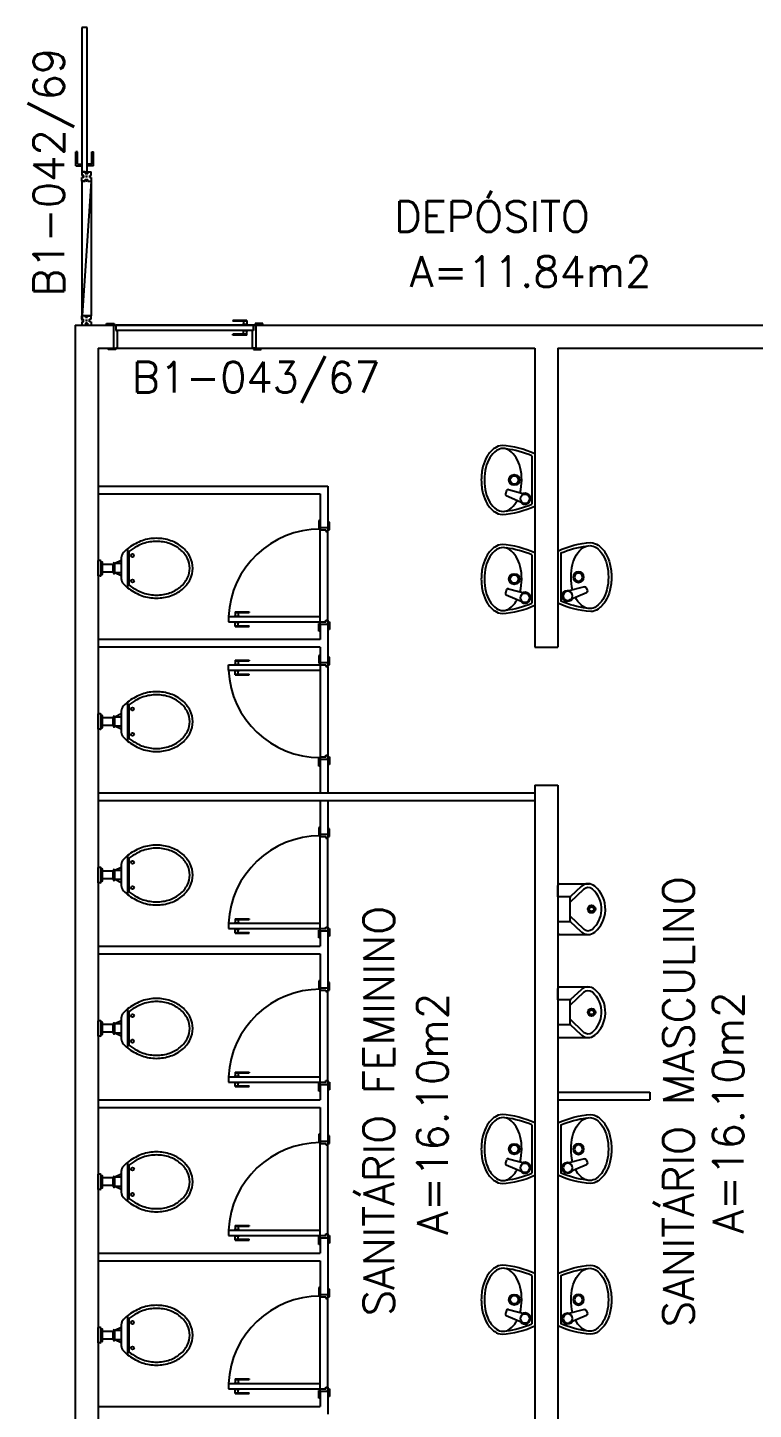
# Model space of a CAD drawing. Extents: x -31 to 207, y 425 to 518.
# Drawn here: x 23.9 to 28.64, y 499.26 to 508.27 of the extents above; entities that cross this region are included whole.
import ezdxf
from ezdxf.enums import TextEntityAlignment as Align

# ---------------------------------------------------------------- set-up
doc = ezdxf.new("R2010")
doc.units = 0
doc.header["$LTSCALE"] = 0.01
doc.header["$MEASUREMENT"] = 0
doc.layers.get('0').update_dxf_attribs({"linetype": 'CONTINUOUS'})
for name, color, linetype in [('ALV', 2, 'CONTINUOUS'), ('AREA', 2, 'CONTINUOUS'), ('DIV', 2, 'CONTINUOUS'), ('PEÇAS', 1, 'CONTINUOUS'), ('PORTA', 2, 'CONTINUOUS'), ('SOLEIRA', 1, 'CONTINUOUS'), ('TEXTO', 2, 'CONTINUOUS'), ('TEXTO-ENDEREÇO', 2, 'CONTINUOUS')]:
    doc.layers.add(name, color=color, linetype=linetype)
doc.styles.add('UNB-100', font='simplex.shx', dxfattribs={"height": 0.2})
doc.styles.add('UNB-100-1', font='simplex.shx', dxfattribs={"height": 0.2})

# ---------------------------------------------------------------- blocks, each defined once
blk = doc.blocks.new('MICTR-P')
for p, q in [((0, 0.08), (0, 0.155)), ((0.01, 0.165), (0.2051, 0.165)), ((0.1681, 0.1288), (0.08, 0.0456)), ((0.151, 0.147), (0.0831, 0.083)), ((0, 0.08), (0, -0.08)), ((0.081, 0.08), (0, 0.08)), ((0.08, -0.0757), (0.08, 0.0757)), ((0, -0.08), (0, -0.155)), ((0, -0.08), (0.081, -0.08)), ((0.1681, -0.1288), (0.08, -0.0456)), ((0.151, -0.147), (0.0831, -0.083)), ((0.01, -0.165), (0.2051, -0.165))]:
    blk.add_line(p, q)
for radius in [0.025, 0.015]:
    blk.add_circle((0.22, 0), radius)
for centre, radius, start, end in [((0.01, 0.155), 0.01, 90, 180), ((0.1973, 0.0979), 0.0675, 49.53195, 133.36342), ((0.1973, 0.0979), 0.0425, 49.53195, 133.36342), ((0.1137, 0), 0.1713, 357.40045, 49.53195), ((0.1137, 0), 0.1963, 358.27925, 49.53195), ((0.09, 0.0757), 0.01, 133.36342, 180), ((0.09, -0.0757), 0.01, 180, 226.63658), ((0.1137, 0), 0.1713, 310.46805, 357.35095), ((0.1137, 0), 0.1963, 310.46805, 357.70121), ((0.01, -0.155), 0.01, 180, 270), ((0.1973, -0.0979), 0.0675, 226.63658, 310.46805), ((0.1973, -0.0979), 0.0425, 226.63658, 310.46805)]:
    blk.add_arc(centre, radius, start, end)
blk = doc.blocks.new('VDC-P')
for p, q in [((-0.1266, 0.1921), (0.1266, 0.1921)), ((-0.1089, 0.2021), (0.1089, 0.2021)), ((-0.0678, 0.1521), (0.0678, 0.1521)), ((-0.05, 0.1521), (-0.03, 0.1097)), ((-0.03, 0.1521), (-0.03, 0.1097)), ((0.03, 0.1097), (-0.03, 0.1097)), ((0.03, 0.0997), (-0.03, 0.0997)), ((-0.025, 0.0997), (-0.025, 0.03)), ((0.025, 0.0997), (0.025, 0.03)), ((0.03, 0.1521), (0.03, 0.1097)), ((0.05, 0.1521), (0.03, 0.1097)), ((-0.05, 0.015), (-0.05, 0)), ((-0.05, 0), (0.05, 0)), ((0.045, 0.02), (-0.045, 0.02)), ((-0.04, 0.025), (-0.04, 0.02)), ((0.035, 0.03), (-0.035, 0.03)), ((0.04, 0.025), (0.04, 0.02)), ((0.05, 0.015), (0.05, 0))]:
    blk.add_line(p, q)
for points in [[(0.1596, 0.2442, 0.050424), (0.1796, 0.2882, 0.082137), (0.195, 0.3811, 0.082137), (0.1796, 0.4739, 0.090148), (0.1379, 0.549, 0.104406), (0.0726, 0.6013, 0.117345), (0, 0.6186, 0.117345), (-0.0726, 0.6013, 0.104406), (-0.1379, 0.549, 0.090148), (-0.1796, 0.4739, 0.082137), (-0.195, 0.3811, 0.082137)], [(0.1423, 0.2543, 0.050424), (0.1607, 0.2946, 0.082137), (0.175, 0.3811, 0.082137), (0.1607, 0.4675, 0.090148), (0.1224, 0.5363, 0.104406), (0.0636, 0.5834, 0.117345), (0, 0.5986, 0.117345), (-0.0636, 0.5834, 0.104406), (-0.1224, 0.5363, 0.090148), (-0.1607, 0.4675, 0.082137), (-0.175, 0.3811, 0.082137)], [(-0.195, 0.3811, 0.082137), (-0.1796, 0.2882, 0.050424), (-0.1596, 0.2442, 0.104406)], [(-0.175, 0.3811, 0.082137), (-0.1607, 0.2946, 0.050424), (-0.1423, 0.2543, 0.050424)]]:
    blk.add_lwpolyline(points, format="xyb")
for centre in [(-0.083, 0.2256), (0.083, 0.2256)]:
    blk.add_circle(centre, 0.0101)
for centre, radius, start, end in [((0.0804, 0.3597), 0.2663, 205.68633, 226.75578), ((0.0804, 0.3597), 0.2463, 205.68633, 219.7706), ((-0.0804, 0.3597), 0.2663, 313.24422, 334.31367), ((-0.0804, 0.3597), 0.2463, 320.2294, 334.31367), ((-0.0678, 0.2021), 0.05, 226.75578, 270), ((-0.03, 0.1047), 0.005, 90, 270), ((0.03, 0.1047), 0.005, 270, 90), ((0.0678, 0.2021), 0.05, 270, 313.24422), ((-0.045, 0.015), 0.005, 90, 180), ((-0.035, 0.025), 0.005, 90, 180), ((0.035, 0.025), 0.005, 0, 90), ((0.045, 0.015), 0.005, 360, 90)]:
    blk.add_arc(centre, radius, start, end)
blk = doc.blocks.new('LAVAT-P')
for p, q in [((-0.17, 0), (0.17, 0)), ((-0.1571, -0.02), (0.1571, -0.02)), ((0.0629, -0.1731), (0.0941, -0.0547)), ((0.102, -0.1867), (0.1508, -0.0744)), ((0.0693, -0.1851), (0.0895, -0.1921))]:
    blk.add_line(p, q)
for points in [[(0.0832, -0.0962, 0.121735), (-0.0823, -0.096, 0.073747), (-0.1451, -0.1217, 0.106861), (-0.1918, -0.165, 0.153587), (-0.2052, -0.2078, 0.153587)], [(-0.2052, -0.2078, 0.153587), (-0.1918, -0.2505, 0.106861), (-0.1451, -0.2938, 0.073747), (-0.0823, -0.3195, 0.060305), (0, -0.3295, 0.060305), (0.0823, -0.3195, 0.073747), (0.1451, -0.2938, 0.106861), (0.1918, -0.2505, 0.153587), (0.2052, -0.2078, 0.153587), (0.1918, -0.165, 0.106861), (0.1451, -0.1217, 0.014792), (0.1331, -0.1151, 0.039243)], [(-0.225, -0.2142, 0.136108), (-0.2082, -0.262, 0.106861), (-0.1553, -0.311, 0.073747), (-0.087, -0.3389, 0.060305), (0, -0.3495, 0.060305), (0.087, -0.3389, 0.073747), (0.1553, -0.311, 0.106861), (0.2082, -0.262, 0.136108), (0.225, -0.2142, 0.062982)]]:
    blk.add_lwpolyline(points, format="xyb")
for centre, radius in [((0.1225, -0.0645), 0.03), ((0, -0.1346), 0.0347), ((0, -0.1346), 0.0265)]:
    blk.add_circle(centre, radius)
for centre, radius, start, end in [((0.3757, -0.2542), 0.602, 155.02007, 176.19023), ((-0.3757, -0.2542), 0.602, 3.80977, 24.97993), ((0.3757, -0.2542), 0.582, 156.26859, 173.45785), ((0.1225, -0.0645), 0.0361, 302.46891, 199.25178), ((-0.3757, -0.2542), 0.582, 6.54215, 23.73141), ((0.0725, -0.1757), 0.01, 165.2139, 250.86035), ((0.0928, -0.1827), 0.01, 250.86035, 336.50679)]:
    blk.add_arc(centre, radius, start, end)
blk = doc.blocks.new('A$C05182219')
at = {"layer": 'DIV'}
for p, q in [((0, 0.038), (0, 0.06)), ((0.024, 0.06), (0, 0.06)), ((0, 0.038), (0.01, 0.038)), ((0, 0.022), (0, 0)), ((0, 0.022), (0.01, 0.022)), ((0, 0), (0.024, 0)), ((0.01, 0.022), (0.01, 0.038)), ((0.024, 0.0505), (0.024, 0.06)), ((0.024, 0.0505), (0.024, 0.06)), ((0.024, 0.0505), (0.036, 0.0505)), ((0.036, 0.0505), (0.024, 0.0505)), ((0.036, 0.0115), (0.024, 0.0115)), ((0.024, 0.0115), (0.024, 0)), ((0.0249, 0.03), (0.0351, 0.03)), ((0.0351, 0.03), (0.0249, 0.03)), ((0.03, 0.0249), (0.03, 0.0351)), ((0.03, 0.0351), (0.03, 0.0249)), ((0.03, 0.0249), (0.03, 0.0351)), ((0.036, 0.0505), (0.036, 0.06)), ((0.036, 0.0505), (0.036, 0.06)), ((0.036, 0.06), (0.06, 0.06)), ((0.036, 0.0115), (0.036, 0)), ((0.06, 0), (0.036, 0)), ((0.05, 0.022), (0.05, 0.038)), ((0.06, 0.038), (0.05, 0.038)), ((0.06, 0.022), (0.05, 0.022)), ((0.06, 0.038), (0.06, 0.06)), ((0.06, 0.022), (0.06, 0))]:
    blk.add_line(p, q, dxfattribs=at)

msp = doc.modelspace()

# ---------------------------------------------------------------- linework, layer by layer
at = {"layer": 'ALV'}
for p, q in [((24.2119, 506.3284), (24.2119, 498.2784)), ((24.2119, 506.3284), (24.4619, 506.3284)), ((24.4619, 506.3284), (24.4619, 506.1784)), ((25.3919, 506.3284), (30.3619, 506.3284)), ((25.3919, 506.3284), (25.3919, 506.1784)), ((24.3619, 506.1784), (24.3619, 498.4284)), ((24.3619, 506.1784), (24.4619, 506.1784)), ((25.3919, 506.1784), (27.2119, 506.1784)), ((27.2119, 506.1784), (27.2119, 504.2284)), ((27.3619, 506.1784), (30.2119, 506.1784)), ((27.3619, 506.1784), (27.3619, 504.2284)), ((27.2119, 504.2284), (27.3619, 504.2284)), ((27.2119, 503.3284), (27.2119, 498.4284)), ((27.2119, 503.3284), (27.3619, 503.3284)), ((27.3619, 503.3284), (27.3619, 498.4284))]:
    msp.add_line(p, q, dxfattribs=at)
at = {"layer": 'DIV'}
for p, q in [((24.2569, 508.2672), (24.2569, 508.1387)), ((24.2919, 508.2672), (24.2569, 508.2672)), ((24.2569, 508.2672), (24.2569, 508.1244)), ((24.2569, 508.2672), (24.2569, 507.3272)), ((24.2919, 507.3272), (24.2919, 508.2672)), ((24.2169, 507.3672), (24.2169, 507.4572)), ((24.2269, 507.4572), (24.217, 507.4572)), ((24.2269, 507.3772), (24.2269, 507.4572)), ((24.3215, 507.3772), (24.3215, 507.4572)), ((24.3215, 507.4572), (24.3314, 507.4572)), ((24.3315, 507.3672), (24.3315, 507.4572)), ((24.2169, 507.3672), (24.2569, 507.3672)), ((24.2269, 507.3772), (24.2569, 507.3772)), ((24.2569, 507.3272), (24.2919, 507.3272)), ((24.3215, 507.3772), (24.2915, 507.3772)), ((24.3315, 507.3672), (24.2915, 507.3672)), ((24.2569, 507.2672), (24.2779, 507.2672)), ((24.3169, 507.2672), (24.2569, 506.3584)), ((24.2569, 507.2672), (24.2569, 506.3884)), ((24.2779, 507.2672), (24.2599, 507.2672)), ((24.2809, 507.2767), (24.2809, 507.2672)), ((24.2809, 507.2767), (24.2929, 507.2767)), ((24.2818, 507.2972), (24.292, 507.2972)), ((24.2919, 507.2672), (24.2819, 507.2672)), ((24.2869, 507.3023), (24.2869, 507.2921)), ((24.2929, 507.2767), (24.2929, 507.2672)), ((24.2959, 507.2672), (24.3139, 507.2672)), ((24.3169, 507.2672), (24.3169, 506.3884)), ((24.3169, 506.3884), (24.2569, 506.3884)), ((24.2569, 506.3664), (24.2569, 506.3884)), ((24.2809, 506.3884), (24.2569, 506.3884)), ((24.2569, 506.3664), (24.2669, 506.3664)), ((24.2569, 506.3504), (24.2669, 506.3504)), ((24.2569, 506.3504), (24.2569, 506.3284)), ((24.2669, 506.3504), (24.2669, 506.3664)), ((24.2809, 506.3789), (24.2809, 506.3884)), ((24.2809, 506.3789), (24.2809, 506.3884)), ((24.2809, 506.3789), (24.2929, 506.3789)), ((24.2929, 506.3789), (24.2809, 506.3789)), ((24.2929, 506.3399), (24.2809, 506.3399)), ((24.2809, 506.3399), (24.2809, 506.3284)), ((24.2818, 506.3584), (24.292, 506.3584)), ((24.292, 506.3584), (24.2818, 506.3584)), ((24.2919, 506.3884), (24.2819, 506.3884)), ((24.2869, 506.3533), (24.2869, 506.3635)), ((24.2869, 506.3635), (24.2869, 506.3533)), ((24.2869, 506.3533), (24.2869, 506.3635)), ((24.2929, 506.3789), (24.2929, 506.3884)), ((24.2929, 506.3789), (24.2929, 506.3884)), ((24.2929, 506.3884), (24.3169, 506.3884)), ((24.2929, 506.3399), (24.2929, 506.3284)), ((24.3069, 506.3504), (24.3069, 506.3664)), ((24.3169, 506.3664), (24.3069, 506.3664)), ((24.3169, 506.3504), (24.3069, 506.3504)), ((24.3169, 506.3664), (24.3169, 506.3884)), ((24.3169, 506.3504), (24.3169, 506.3284)), ((24.3619, 505.2784), (25.8619, 505.2784)), ((25.8619, 505.2784), (25.8619, 505.0084)), ((24.3619, 505.2284), (25.8119, 505.2284)), ((25.8119, 505.2284), (25.8119, 505.0084)), ((25.8119, 505.0084), (25.8619, 505.0084)), ((25.8119, 504.3784), (25.8619, 504.3784)), ((25.8119, 504.3784), (25.8119, 504.2784)), ((25.8619, 504.3784), (25.8619, 504.1284)), ((25.8119, 504.2784), (24.3619, 504.2784)), ((25.8119, 504.2284), (24.3619, 504.2284)), ((25.8119, 504.2284), (25.8119, 504.1284)), ((25.8119, 504.1284), (25.8619, 504.1284)), ((25.8119, 503.4984), (25.8619, 503.4984)), ((25.8119, 503.4984), (25.8119, 503.2784)), ((25.8619, 503.4984), (25.8619, 503.2784)), ((24.3619, 503.2784), (27.2119, 503.2784)), ((24.3619, 503.2284), (27.2119, 503.2284)), ((25.8119, 503.2284), (25.8119, 503.0084)), ((25.8619, 503.2284), (25.8619, 503.0084)), ((25.8119, 503.0084), (25.8619, 503.0084)), ((25.8119, 502.3784), (25.8119, 502.2784)), ((25.8119, 502.3784), (25.8619, 502.3784)), ((25.8619, 502.3784), (25.8619, 502.0084)), ((24.3619, 502.2784), (25.8119, 502.2784)), ((24.3619, 502.2284), (25.8119, 502.2284)), ((25.8119, 502.2284), (25.8119, 502.0084)), ((25.8119, 502.0084), (25.8619, 502.0084)), ((25.8119, 501.3784), (25.8619, 501.3784)), ((25.8119, 501.3784), (25.8119, 501.2784)), ((25.8619, 501.3784), (25.8619, 501.0084)), ((24.3619, 501.2784), (25.8119, 501.2784)), ((27.3619, 501.3284), (27.9619, 501.3284)), ((27.3619, 501.2784), (27.9619, 501.2784)), ((27.9619, 501.3284), (27.9619, 501.2784)), ((24.3619, 501.2284), (25.8119, 501.2284)), ((25.8119, 501.2284), (25.8119, 501.0084)), ((25.8119, 501.0084), (25.8619, 501.0084)), ((25.8119, 500.3784), (25.8619, 500.3784)), ((25.8119, 500.3784), (25.8119, 500.2784)), ((25.8619, 500.3784), (25.8619, 500.0084)), ((24.3619, 500.2784), (25.8119, 500.2784)), ((24.3619, 500.2284), (25.8119, 500.2284)), ((25.8119, 500.2284), (25.8119, 500.0084)), ((25.8119, 500.0084), (25.8619, 500.0084)), ((25.8119, 499.3784), (25.8619, 499.3784)), ((25.8119, 499.3784), (25.8119, 499.2784)), ((25.8619, 499.3784), (25.8619, 499.2284)), ((24.3619, 499.2784), (25.8119, 499.2784))]:
    msp.add_line(p, q, dxfattribs=at)
at = {"layer": 'PORTA'}
for p, q in [((24.4169, 506.3384), (24.4669, 506.3384)), ((24.4169, 506.3284), (24.4169, 506.3384)), ((24.4619, 506.3284), (24.4669, 506.3284)), ((24.4669, 506.3384), (24.4669, 506.3284)), ((24.4669, 506.3284), (24.4769, 506.3284)), ((24.4769, 506.3284), (24.4769, 506.2934)), ((24.4769, 506.3284), (24.5119, 506.3284)), ((25.3769, 506.3284), (24.4769, 506.3284)), ((25.2419, 506.3584), (25.2419, 506.3534)), ((25.3319, 506.3584), (25.2419, 506.3584)), ((25.3319, 506.3534), (25.2419, 506.3534)), ((25.3394, 506.3314), (25.3044, 506.3314)), ((25.3044, 506.3314), (25.3044, 506.3284)), ((25.3119, 506.3534), (25.3119, 506.3314)), ((25.3319, 506.3584), (25.3319, 506.3314)), ((25.3394, 506.3314), (25.3394, 506.3284)), ((25.3869, 506.3284), (25.3769, 506.3284)), ((25.3769, 506.3284), (25.3769, 506.2934)), ((25.3769, 506.2934), (25.3769, 506.3284)), ((25.4369, 506.3384), (25.3869, 506.3384)), ((25.3869, 506.3384), (25.3869, 506.3284)), ((25.3919, 506.3284), (25.3869, 506.3284)), ((25.4369, 506.3284), (25.4369, 506.3384)), ((24.4769, 506.2934), (24.4869, 506.2934)), ((25.3769, 506.2934), (24.4769, 506.2934)), ((24.4869, 506.2934), (24.4869, 506.1784)), ((25.2419, 506.2634), (25.2419, 506.2684)), ((25.3319, 506.2684), (25.2419, 506.2684)), ((25.3319, 506.2634), (25.2419, 506.2634)), ((25.3044, 506.2904), (25.3044, 506.2934)), ((25.3394, 506.2904), (25.3044, 506.2904)), ((25.3119, 506.2684), (25.3119, 506.2904)), ((25.3319, 506.2634), (25.3319, 506.2904)), ((25.3394, 506.2904), (25.3394, 506.2934)), ((25.3769, 506.2934), (25.3669, 506.2934)), ((25.3669, 506.2934), (25.3669, 506.1784)), ((24.4269, 506.1684), (24.4269, 506.1784)), ((24.4769, 506.1684), (24.4269, 506.1684)), ((24.4619, 506.1784), (24.4769, 506.1784)), ((24.4769, 506.1784), (24.4769, 506.1684)), ((24.4869, 506.1784), (24.4769, 506.1784)), ((25.3669, 506.1784), (25.3769, 506.1784)), ((25.3769, 506.1784), (25.3769, 506.1684)), ((25.3919, 506.1784), (25.3769, 506.1784)), ((25.3769, 506.1684), (25.4269, 506.1684)), ((25.4269, 506.1684), (25.4269, 506.1784)), ((25.8019, 505.0534), (25.8019, 505.0034)), ((25.8119, 505.0534), (25.8019, 505.0534)), ((25.8019, 505.0034), (25.8119, 505.0034)), ((25.8119, 505.0084), (25.8119, 505.0034)), ((25.8119, 505.0034), (25.8119, 504.9934)), ((25.8119, 504.9934), (25.8469, 504.9934)), ((25.8469, 504.9934), (25.8469, 504.9834)), ((25.8469, 504.9834), (25.8619, 504.9834)), ((25.8719, 505.0434), (25.8619, 505.0434)), ((25.8619, 505.0084), (25.8619, 504.9934)), ((25.8619, 504.9834), (25.8619, 504.9934)), ((25.8619, 504.9934), (25.8719, 504.9934)), ((25.8719, 504.9934), (25.8719, 505.0434)), ((25.2119, 504.4284), (25.2119, 504.3934)), ((25.2119, 504.4284), (25.8119, 504.4284)), ((25.2494, 504.4314), (25.2494, 504.4284)), ((25.2494, 504.4314), (25.2844, 504.4314)), ((25.2569, 504.4584), (25.3469, 504.4584)), ((25.2569, 504.4584), (25.2569, 504.4314)), ((25.2569, 504.4534), (25.3469, 504.4534)), ((25.2769, 504.4534), (25.2769, 504.4314)), ((25.2844, 504.4314), (25.2844, 504.4284)), ((25.3469, 504.4584), (25.3469, 504.4534)), ((25.8119, 504.3934), (25.8119, 504.4284)), ((25.2119, 504.3934), (25.8119, 504.3934)), ((25.2494, 504.3904), (25.2494, 504.3934)), ((25.2494, 504.3904), (25.2844, 504.3904)), ((25.2569, 504.3634), (25.2569, 504.3904)), ((25.2569, 504.3684), (25.3469, 504.3684)), ((25.2569, 504.3634), (25.3469, 504.3634)), ((25.2769, 504.3684), (25.2769, 504.3904)), ((25.2844, 504.3904), (25.2844, 504.3934)), ((25.3469, 504.3634), (25.3469, 504.3684)), ((25.8019, 504.3334), (25.8019, 504.3834)), ((25.8019, 504.3834), (25.8119, 504.3834)), ((25.8119, 504.3834), (25.8119, 504.3934)), ((25.8119, 504.3934), (25.8469, 504.3934)), ((25.8119, 504.3784), (25.8119, 504.3834)), ((25.8469, 504.3934), (25.8469, 504.4034)), ((25.8469, 504.4034), (25.8619, 504.4034)), ((25.8619, 504.4034), (25.8619, 504.3934)), ((25.8619, 504.3934), (25.8719, 504.3934)), ((25.8619, 504.3784), (25.8619, 504.3934)), ((25.8719, 504.3434), (25.8619, 504.3434)), ((25.8719, 504.3934), (25.8719, 504.3434)), ((25.8119, 504.3334), (25.8019, 504.3334)), ((25.8019, 504.1734), (25.8019, 504.1234)), ((25.8119, 504.1734), (25.8019, 504.1734)), ((25.8719, 504.1634), (25.8619, 504.1634)), ((25.8719, 504.1134), (25.8719, 504.1634)), ((25.2119, 504.0784), (25.2119, 504.1134)), ((25.2119, 504.1134), (25.8119, 504.1134)), ((25.2119, 504.0784), (25.8119, 504.0784)), ((25.2494, 504.1164), (25.2844, 504.1164)), ((25.2494, 504.1164), (25.2494, 504.1134)), ((25.2494, 504.0754), (25.2494, 504.0784)), ((25.2494, 504.0754), (25.2844, 504.0754)), ((25.2569, 504.1434), (25.2569, 504.1164)), ((25.2569, 504.1434), (25.3469, 504.1434)), ((25.2569, 504.1384), (25.3469, 504.1384)), ((25.2569, 504.0484), (25.2569, 504.0754)), ((25.2769, 504.1384), (25.2769, 504.1164)), ((25.2769, 504.0534), (25.2769, 504.0754)), ((25.2844, 504.1164), (25.2844, 504.1134)), ((25.2844, 504.0754), (25.2844, 504.0784)), ((25.3469, 504.1434), (25.3469, 504.1384)), ((25.8019, 504.1234), (25.8119, 504.1234)), ((25.8119, 504.1284), (25.8119, 504.1234)), ((25.8119, 504.1234), (25.8119, 504.1134)), ((25.8119, 504.1134), (25.8469, 504.1134)), ((25.8119, 504.1134), (25.8119, 504.0784)), ((25.8469, 504.1134), (25.8469, 504.1034)), ((25.8469, 504.1034), (25.8619, 504.1034)), ((25.8619, 504.1284), (25.8619, 504.1134)), ((25.8619, 504.1134), (25.8719, 504.1134)), ((25.8619, 504.1034), (25.8619, 504.1134)), ((25.2569, 504.0534), (25.3469, 504.0534)), ((25.2569, 504.0484), (25.3469, 504.0484)), ((25.3469, 504.0484), (25.3469, 504.0534)), ((25.8019, 503.4534), (25.8019, 503.5034)), ((25.8019, 503.5034), (25.8119, 503.5034)), ((25.8119, 503.4534), (25.8019, 503.4534)), ((25.8119, 503.5034), (25.8119, 503.5134)), ((25.8119, 503.5134), (25.8469, 503.5134)), ((25.8119, 503.4984), (25.8119, 503.5034)), ((25.8469, 503.5134), (25.8469, 503.5234)), ((25.8469, 503.5234), (25.8619, 503.5234)), ((25.8619, 503.5234), (25.8619, 503.5134)), ((25.8619, 503.5134), (25.8719, 503.5134)), ((25.8619, 503.4984), (25.8619, 503.5134)), ((25.8719, 503.4634), (25.8619, 503.4634)), ((25.8719, 503.5134), (25.8719, 503.4634)), ((25.8019, 503.0534), (25.8019, 503.0034)), ((25.8119, 503.0534), (25.8019, 503.0534)), ((25.8019, 503.0034), (25.8119, 503.0034)), ((25.8119, 503.0084), (25.8119, 503.0034)), ((25.8119, 503.0034), (25.8119, 502.9934)), ((25.8119, 502.9934), (25.8469, 502.9934)), ((25.8469, 502.9934), (25.8469, 502.9834)), ((25.8719, 503.0434), (25.8619, 503.0434)), ((25.8619, 503.0084), (25.8619, 502.9934)), ((25.8619, 502.9834), (25.8619, 502.9934)), ((25.8619, 502.9934), (25.8719, 502.9934)), ((25.8719, 502.9934), (25.8719, 503.0434)), ((25.8469, 502.9834), (25.8619, 502.9834)), ((25.2569, 502.4584), (25.3469, 502.4584)), ((25.2569, 502.4584), (25.2569, 502.4314)), ((25.2569, 502.4534), (25.3469, 502.4534)), ((25.2769, 502.4534), (25.2769, 502.4314)), ((25.3469, 502.4584), (25.3469, 502.4534)), ((25.2119, 502.4284), (25.2119, 502.3934)), ((25.2119, 502.4284), (25.8119, 502.4284)), ((25.2119, 502.3934), (25.8119, 502.3934)), ((25.2494, 502.4314), (25.2494, 502.4284)), ((25.2494, 502.4314), (25.2844, 502.4314)), ((25.2494, 502.3904), (25.2494, 502.3934)), ((25.2494, 502.3904), (25.2844, 502.3904)), ((25.2569, 502.3634), (25.2569, 502.3904)), ((25.2569, 502.3684), (25.3469, 502.3684)), ((25.2569, 502.3634), (25.3469, 502.3634)), ((25.2769, 502.3684), (25.2769, 502.3904)), ((25.2844, 502.4314), (25.2844, 502.4284)), ((25.2844, 502.3904), (25.2844, 502.3934)), ((25.3469, 502.3634), (25.3469, 502.3684)), ((25.8019, 502.3334), (25.8019, 502.3834)), ((25.8019, 502.3834), (25.8119, 502.3834)), ((25.8119, 502.3934), (25.8119, 502.4284)), ((25.8119, 502.3934), (25.8469, 502.3934)), ((25.8119, 502.3834), (25.8119, 502.3934)), ((25.8119, 502.3784), (25.8119, 502.3834)), ((25.8469, 502.4034), (25.8619, 502.4034)), ((25.8469, 502.3934), (25.8469, 502.4034)), ((25.8619, 502.4034), (25.8619, 502.3934)), ((25.8619, 502.3934), (25.8719, 502.3934)), ((25.8619, 502.3784), (25.8619, 502.3934)), ((25.8719, 502.3934), (25.8719, 502.3434)), ((25.8119, 502.3334), (25.8019, 502.3334)), ((25.8719, 502.3434), (25.8619, 502.3434)), ((25.8019, 502.0534), (25.8019, 502.0034)), ((25.8119, 502.0534), (25.8019, 502.0534)), ((25.8019, 502.0034), (25.8119, 502.0034)), ((25.8119, 502.0084), (25.8119, 502.0034)), ((25.8119, 502.0034), (25.8119, 501.9934)), ((25.8719, 502.0434), (25.8619, 502.0434)), ((25.8619, 502.0084), (25.8619, 501.9934)), ((25.8719, 501.9934), (25.8719, 502.0434)), ((25.8119, 501.9934), (25.8469, 501.9934)), ((25.8469, 501.9934), (25.8469, 501.9834)), ((25.8469, 501.9834), (25.8619, 501.9834)), ((25.8619, 501.9834), (25.8619, 501.9934)), ((25.8619, 501.9934), (25.8719, 501.9934)), ((25.2569, 501.4584), (25.3469, 501.4584)), ((25.2569, 501.4584), (25.2569, 501.4314)), ((25.3469, 501.4584), (25.3469, 501.4534)), ((25.2119, 501.4284), (25.2119, 501.3934)), ((25.2119, 501.4284), (25.8119, 501.4284)), ((25.2119, 501.3934), (25.8119, 501.3934)), ((25.2494, 501.4314), (25.2494, 501.4284)), ((25.2494, 501.4314), (25.2844, 501.4314)), ((25.2494, 501.3904), (25.2494, 501.3934)), ((25.2494, 501.3904), (25.2844, 501.3904)), ((25.2569, 501.4534), (25.3469, 501.4534)), ((25.2569, 501.3634), (25.2569, 501.3904)), ((25.2569, 501.3684), (25.3469, 501.3684)), ((25.2769, 501.4534), (25.2769, 501.4314)), ((25.2769, 501.3684), (25.2769, 501.3904)), ((25.2844, 501.4314), (25.2844, 501.4284)), ((25.2844, 501.3904), (25.2844, 501.3934)), ((25.3469, 501.3634), (25.3469, 501.3684)), ((25.8019, 501.3334), (25.8019, 501.3834)), ((25.8019, 501.3834), (25.8119, 501.3834)), ((25.8119, 501.3934), (25.8119, 501.4284)), ((25.8119, 501.3934), (25.8469, 501.3934)), ((25.8119, 501.3834), (25.8119, 501.3934)), ((25.8119, 501.3784), (25.8119, 501.3834)), ((25.8469, 501.4034), (25.8619, 501.4034)), ((25.8469, 501.3934), (25.8469, 501.4034)), ((25.8619, 501.4034), (25.8619, 501.3934)), ((25.8619, 501.3934), (25.8719, 501.3934)), ((25.8619, 501.3784), (25.8619, 501.3934)), ((25.8719, 501.3934), (25.8719, 501.3434)), ((25.2569, 501.3634), (25.3469, 501.3634)), ((25.8119, 501.3334), (25.8019, 501.3334)), ((25.8719, 501.3434), (25.8619, 501.3434)), ((25.8019, 501.0534), (25.8019, 501.0034)), ((25.8119, 501.0534), (25.8019, 501.0534)), ((25.8119, 501.0084), (25.8119, 501.0034)), ((25.8719, 501.0434), (25.8619, 501.0434)), ((25.8619, 501.0084), (25.8619, 500.9934)), ((25.8719, 500.9934), (25.8719, 501.0434)), ((25.8019, 501.0034), (25.8119, 501.0034)), ((25.8119, 501.0034), (25.8119, 500.9934)), ((25.8119, 500.9934), (25.8469, 500.9934)), ((25.8469, 500.9934), (25.8469, 500.9834)), ((25.8469, 500.9834), (25.8619, 500.9834)), ((25.8619, 500.9834), (25.8619, 500.9934)), ((25.8619, 500.9934), (25.8719, 500.9934)), ((25.2119, 500.4284), (25.2119, 500.3934)), ((25.2119, 500.4284), (25.8119, 500.4284)), ((25.2119, 500.3934), (25.8119, 500.3934)), ((25.2494, 500.4314), (25.2494, 500.4284)), ((25.2494, 500.4314), (25.2844, 500.4314)), ((25.2494, 500.3904), (25.2494, 500.3934)), ((25.2494, 500.3904), (25.2844, 500.3904)), ((25.2569, 500.4584), (25.3469, 500.4584)), ((25.2569, 500.4584), (25.2569, 500.4314)), ((25.2569, 500.4534), (25.3469, 500.4534)), ((25.2569, 500.3634), (25.2569, 500.3904)), ((25.2769, 500.4534), (25.2769, 500.4314)), ((25.2769, 500.3684), (25.2769, 500.3904)), ((25.2844, 500.4314), (25.2844, 500.4284)), ((25.2844, 500.3904), (25.2844, 500.3934)), ((25.3469, 500.4584), (25.3469, 500.4534)), ((25.8019, 500.3334), (25.8019, 500.3834)), ((25.8019, 500.3834), (25.8119, 500.3834)), ((25.8119, 500.3934), (25.8119, 500.4284)), ((25.8119, 500.3834), (25.8119, 500.3934)), ((25.8119, 500.3934), (25.8469, 500.3934)), ((25.8119, 500.3784), (25.8119, 500.3834)), ((25.8469, 500.3934), (25.8469, 500.4034)), ((25.8469, 500.4034), (25.8619, 500.4034)), ((25.8619, 500.4034), (25.8619, 500.3934)), ((25.8619, 500.3934), (25.8719, 500.3934)), ((25.8619, 500.3784), (25.8619, 500.3934)), ((25.8719, 500.3934), (25.8719, 500.3434)), ((25.2569, 500.3684), (25.3469, 500.3684)), ((25.2569, 500.3634), (25.3469, 500.3634)), ((25.3469, 500.3634), (25.3469, 500.3684)), ((25.8119, 500.3334), (25.8019, 500.3334)), ((25.8719, 500.3434), (25.8619, 500.3434)), ((25.8019, 500.0534), (25.8019, 500.0034)), ((25.8119, 500.0534), (25.8019, 500.0534)), ((25.8719, 500.0434), (25.8619, 500.0434)), ((25.8719, 499.9934), (25.8719, 500.0434)), ((25.8019, 500.0034), (25.8119, 500.0034)), ((25.8119, 500.0084), (25.8119, 500.0034)), ((25.8119, 500.0034), (25.8119, 499.9934)), ((25.8119, 499.9934), (25.8469, 499.9934)), ((25.8469, 499.9934), (25.8469, 499.9834)), ((25.8469, 499.9834), (25.8619, 499.9834)), ((25.8619, 500.0084), (25.8619, 499.9934)), ((25.8619, 499.9934), (25.8719, 499.9934)), ((25.8619, 499.9834), (25.8619, 499.9934)), ((25.2119, 499.4284), (25.2119, 499.3934)), ((25.2119, 499.4284), (25.8119, 499.4284)), ((25.2119, 499.3934), (25.8119, 499.3934)), ((25.2494, 499.4314), (25.2494, 499.4284)), ((25.2494, 499.4314), (25.2844, 499.4314)), ((25.2494, 499.3904), (25.2494, 499.3934)), ((25.2494, 499.3904), (25.2844, 499.3904)), ((25.2569, 499.4584), (25.3469, 499.4584)), ((25.2569, 499.4584), (25.2569, 499.4314)), ((25.2569, 499.4534), (25.3469, 499.4534)), ((25.2569, 499.3634), (25.2569, 499.3904)), ((25.2769, 499.4534), (25.2769, 499.4314)), ((25.2769, 499.3684), (25.2769, 499.3904)), ((25.2844, 499.4314), (25.2844, 499.4284)), ((25.2844, 499.3904), (25.2844, 499.3934)), ((25.3469, 499.4584), (25.3469, 499.4534)), ((25.8119, 499.3934), (25.8119, 499.4284)), ((25.8119, 499.3934), (25.8469, 499.3934)), ((25.8119, 499.3834), (25.8119, 499.3934)), ((25.8469, 499.4034), (25.8619, 499.4034)), ((25.8469, 499.3934), (25.8469, 499.4034)), ((25.8619, 499.4034), (25.8619, 499.3934)), ((25.8619, 499.3934), (25.8719, 499.3934)), ((25.8619, 499.3784), (25.8619, 499.3934)), ((25.8719, 499.3934), (25.8719, 499.3434)), ((25.2569, 499.3684), (25.3469, 499.3684)), ((25.2569, 499.3634), (25.3469, 499.3634)), ((25.3469, 499.3634), (25.3469, 499.3684)), ((25.8019, 499.3334), (25.8019, 499.3834)), ((25.8019, 499.3834), (25.8119, 499.3834)), ((25.8119, 499.3334), (25.8019, 499.3334)), ((25.8119, 499.3784), (25.8119, 499.3834)), ((25.8719, 499.3434), (25.8619, 499.3434))]:
    msp.add_line(p, q, dxfattribs=at)
at = {"layer": 'PORTA', "color": 1}
for centre, start, end in [((25.8119, 504.3984), 90, 177.13401), ((25.8119, 504.1084), 182.86599, 270), ((25.8119, 502.3984), 90, 177.13401), ((25.8119, 501.3984), 90, 177.13401), ((25.8119, 500.3984), 90, 177.13401), ((25.8119, 499.3984), 90, 177.13401)]:
    msp.add_arc(centre, 0.6, start, end, dxfattribs=at)
at = {"layer": 'SOLEIRA'}
for p, q in [((24.5119, 506.3284), (25.3869, 506.3284)), ((24.4869, 506.1784), (25.3669, 506.1784)), ((25.8119, 504.4284), (25.8119, 505.0034)), ((25.8619, 504.4034), (25.8619, 504.9834)), ((25.8119, 504.0784), (25.8119, 503.5034)), ((25.8619, 504.1034), (25.8619, 503.5234)), ((25.8119, 502.4284), (25.8119, 503.0034)), ((25.8619, 502.4034), (25.8619, 502.9834)), ((25.8119, 501.4284), (25.8119, 502.0034)), ((25.8619, 501.4034), (25.8619, 501.9834)), ((25.8119, 500.4284), (25.8119, 501.0034)), ((25.8619, 500.4034), (25.8619, 500.9834)), ((25.8119, 499.4284), (25.8119, 500.0034)), ((25.8619, 499.4034), (25.8619, 499.9834))]:
    msp.add_line(p, q, dxfattribs=at)

# ---------------------------------------------------------------- block references
at = {"layer": 'DIV', "rotation": 270}
msp.add_blockref('A$C05182219', (24.2569, 507.3272), dxfattribs=at)
at = {"layer": 'PEÇAS', "rotation": 270}
for name, p in [('LAVAT-P', (27.2119, 505.3183)), ('VDC-P', (24.3615, 504.743)), ('LAVAT-P', (27.2119, 504.6726)), ('VDC-P', (24.3615, 503.743)), ('VDC-P', (24.3615, 502.743)), ('VDC-P', (24.3615, 501.743)), ('LAVAT-P', (27.2119, 500.9567)), ('VDC-P', (24.3615, 500.743)), ('LAVAT-P', (27.2119, 499.9744)), ('VDC-P', (24.3615, 499.743))]:
    msp.add_blockref(name, p, dxfattribs=at)
at = {"layer": 'PEÇAS', "xscale": -1, "rotation": 90}
for p in [(27.3619, 504.6853), (27.3619, 500.9567), (27.3619, 499.9744)]:
    msp.add_blockref('LAVAT-P', p, dxfattribs=at)
at = {"layer": 'PEÇAS'}
for p in [(27.3619, 502.5206), (27.3619, 501.8484)]:
    msp.add_blockref('MICTR-P', p, dxfattribs=at)

# ---------------------------------------------------------------- texts
at = {"layer": 'AREA', "style": 'UNB-100'}
for s, p in [('DEPÓSITO', (26.9321, 506.9366)), ('A=11.84m2', (27.1842, 506.577))]:
    msp.add_text(s, height=0.2, dxfattribs=at).set_placement(p, align=Align.CENTER)
for p in [(26.6428, 501.1858), (28.5727, 501.1938)]:
    msp.add_text('A=16.10m2', height=0.2, rotation=90, dxfattribs=at).set_placement(p, align=Align.CENTER)
at = {"layer": 'TEXTO', "style": 'UNB-100'}
for s, p in [('SANITÁRIO MASCULINO', (28.2488, 501.2653)), ('SANITÁRIO FEMININO', (26.2936, 501.2044))]:
    msp.add_text(s, height=0.2, rotation=90, dxfattribs=at).set_placement(p, align=Align.CENTER)
at = {"layer": 'TEXTO-ENDEREÇO', "style": 'UNB-100-1'}
msp.add_text('B1-042/69', height=0.2, rotation=90, dxfattribs=at).set_placement((24.1405, 506.5154))
msp.add_text('B1-043/67', height=0.2, dxfattribs=at).set_placement((24.5838, 505.8877))

doc.saveas('drawing.dxf')
